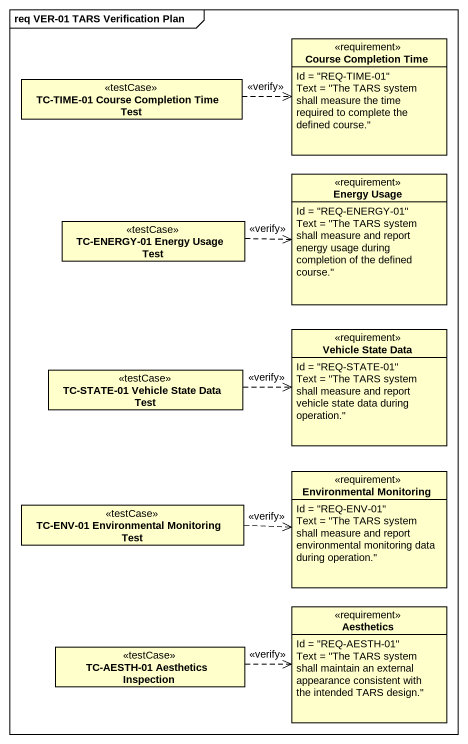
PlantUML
@startuml
mainframe req VER-01 TARS Verification Plan
hide circle
hide empty members
class "TC-TIME-01 Course Completion Time Test" as TC_TIME_01_Course <<testCase>>
class "Course Completion Time" as Course_Completion_Time <<requirement>> {
  Id = "REQ-TIME-01"
  Text = "The TARS system shall measure the time required to complete the defined course."
}
class "Energy Usage" as Energy_Usage <<requirement>> {
  Id = "REQ-ENERGY-01"
  Text = "The TARS system shall measure and report energy usage during completion of the defined course."
}
class "TC-ENERGY-01 Energy Usage Test" as TC_ENERGY_01_Energy_Usage <<testCase>>
class "Vehicle State Data" as Vehicle_State_Data <<requirement>> {
  Id = "REQ-STATE-01"
  Text = "The TARS system shall measure and report vehicle state data during operation."
}
class "TC-STATE-01 Vehicle State Data Test" as TC_STATE_01_Vehicle_State <<testCase>>
class "TC-ENV-01 Environmental Monitoring Test" as TC_ENV_01_Environmental <<testCase>>
class "Environmental Monitoring" as Environmental_Monitoring <<requirement>> {
  Id = "REQ-ENV-01"
  Text = "The TARS system shall measure and report environmental monitoring data during operation."
}
class Aesthetics <<requirement>> {
  Id = "REQ-AESTH-01"
  Text = "The TARS system shall maintain an external appearance consistent with the intended TARS design."
}
class "TC-AESTH-01 Aesthetics Inspection" as TC_AESTH_01_Aesthetics <<testCase>>
TC_TIME_01_Course .right.> Course_Completion_Time : <<verify>>
TC_ENERGY_01_Energy_Usage .right.> Energy_Usage : <<verify>>
TC_STATE_01_Vehicle_State .right.> Vehicle_State_Data : <<verify>>
TC_ENV_01_Environmental .right.> Environmental_Monitoring : <<verify>>
TC_AESTH_01_Aesthetics .right.> Aesthetics : <<verify>>
@enduml
